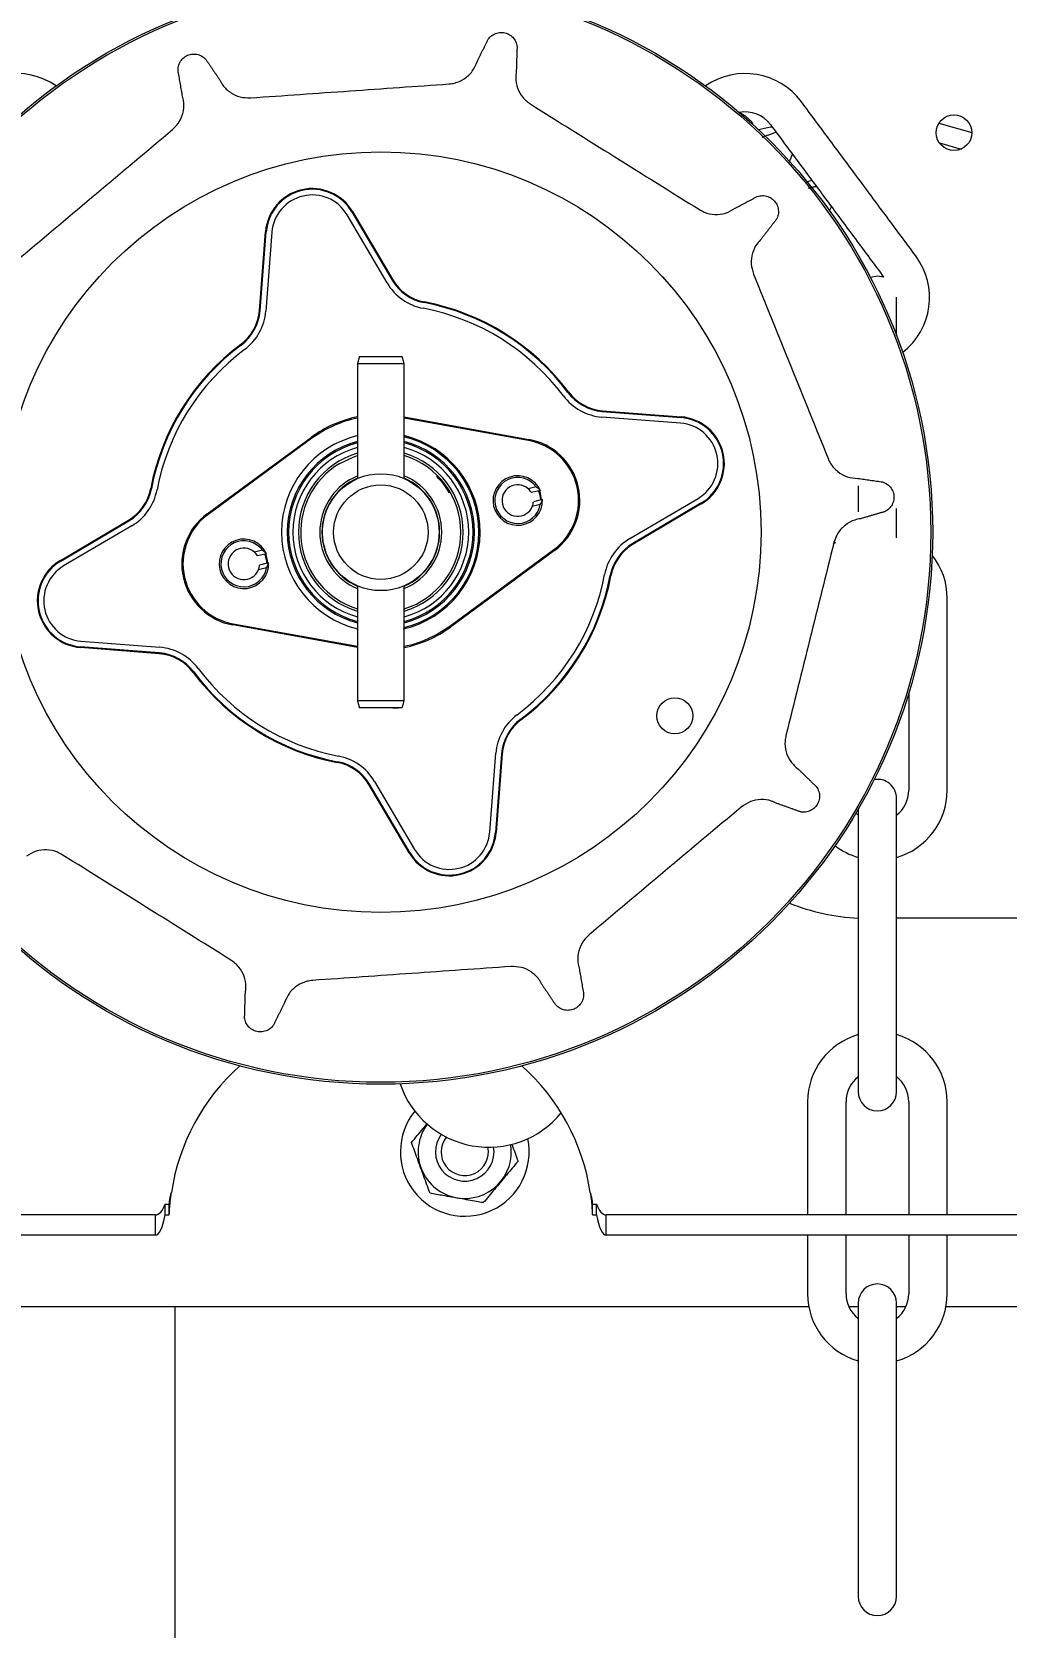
# Model space of a CAD drawing. Extents: x 19.7 to 49.9, y 8.2 to 37.5.
# Drawn here: x 29.41 to 34.61, y 24.63 to 33.14 of the extents above; entities that cross this region are included whole.
import ezdxf

# ---------------------------------------------------------------- set-up
doc = ezdxf.new("R2010")
doc.units = 0
doc.header["$LTSCALE"] = 0.5
doc.header["$MEASUREMENT"] = 0
doc.layers.get('Defpoints').update_dxf_attribs({"linetype": 'CONTINUOUS'})
doc.layers.add('DIM', color=1, linetype='CONTINUOUS')
doc.layers.add('OBJ', color=3, linetype='CONTINUOUS')
doc.styles.add('ROMANS', font='romans.shx', dxfattribs={"width": 0.9, "height": 0.375})
doc.dimstyles.new('GENIE', dxfattribs={"dimscale": 2, "dimtxt": 0.25, "dimasz": 0.156, "dimexe": 0.095, "dimexo": 0.0925, "dimgap": 0.095, "dimtad": 0, "dimtih": 1, "dimtoh": 1, "dimdec": 5, "dimzin": 4, "dimdsep": 46, "dimlunit": 5, "dimtxsty": 'ROMANS', "dimcen": 0.09, "dimadec": 0, "dimazin": 0, "dimtfac": 1, "dimtdec": 5, "dimtofl": 0, "dimtmove": 0, "dimatfit": 3, "dimfxl": 0, "dimfrac": 2, "dimtolj": 1, "dimtzin": 4, "dimarcsym": 0})
doc.dimstyles.new('GENIE1', dxfattribs={"dimscale": 2, "dimtxt": 0.25, "dimasz": 0.156, "dimexe": 0.095, "dimexo": 0.0925, "dimgap": 0.095, "dimtad": 0, "dimtih": 1, "dimtoh": 1, "dimdec": 5, "dimlfac": 1.333333, "dimzin": 4, "dimdsep": 46, "dimlunit": 5, "dimtxsty": 'ROMANS', "dimcen": 0.09, "dimadec": 0, "dimazin": 0, "dimtfac": 1, "dimtdec": 5, "dimtofl": 0, "dimtmove": 0, "dimatfit": 3, "dimfxl": 0, "dimfrac": 2, "dimtolj": 1, "dimtzin": 4, "dimarcsym": 0})

# ---------------------------------------------------------------- blocks, each defined once
blk = doc.blocks.new('*D30')
at = {"layer": 'Defpoints', "color": 0}
for p in [(24.8028, 26.8425), (33.686, 17.835), (33.686, 15.6797)]:
    blk.add_point(p, dxfattribs=at)
at = {"layer": 'DIM', "color": 0, "lineweight": -2}
for p, q in [((24.8028, 26.6575), (24.8028, 15.4897)), ((25.1148, 15.6797), (28.2749, 15.6797)), ((33.374, 15.6797), (30.2139, 15.6797))]:
    blk.add_line(p, q, dxfattribs=at)
at = {"layer": 'DIM', "color": 0}
for points in [[(25.1148, 15.7317), (25.1148, 15.6277), (24.8028, 15.6797)], [(33.374, 15.7317), (33.374, 15.6277), (33.686, 15.6797)]]:
    blk.add_solid(points, dxfattribs=at)
at = {"layer": 'DIM', "color": 0, "insert": (29.2444, 15.6797), "char_height": 0.375, "attachment_point": 5, "style": 'ROMANS'}
blk.add_mtext('\\A1;8 7/8', dxfattribs=at)
blk = doc.blocks.new('*D35')
at = {"layer": 'Defpoints', "color": 0}
for p in [(19.6704, 31.5543), (33.686, 17.835), (33.686, 13.9603)]:
    blk.add_point(p, dxfattribs=at)
at = {"layer": 'DIM', "color": 0, "lineweight": -2}
for p, q in [((19.6704, 31.3693), (19.6704, 13.7703)), ((19.9824, 13.9603), (25.2507, 13.9603)), ((33.374, 13.9603), (28.1057, 13.9603))]:
    blk.add_line(p, q, dxfattribs=at)
at = {"layer": 'DIM', "color": 0}
for points in [[(19.9824, 14.0123), (19.9824, 13.9083), (19.6704, 13.9603)], [(33.374, 14.0123), (33.374, 13.9083), (33.686, 13.9603)]]:
    blk.add_solid(points, dxfattribs=at)
at = {"layer": 'DIM', "color": 0, "insert": (26.6782, 13.9603), "char_height": 0.375, "attachment_point": 5, "style": 'ROMANS'}
blk.add_mtext('\\A1;18 11/16', dxfattribs=at)

msp = doc.modelspace()

# ---------------------------------------------------------------- linework, layer by layer
at = {"layer": 'OBJ', "linetype": 'Continuous', "lineweight": 15}
for p, q in [((34.2472564, 32.6488558), (34.4228144, 32.5988912)), ((34.249914, 32.54413), (34.3654086, 32.5112583)), ((34.3647034, 32.5114554), (34.3481502, 32.5057014)), ((33.5696162, 32.3441587), (33.5455232, 32.3357859)), ((31.114976, 32.1757357), (31.3291339, 31.8124618)), ((31.1182754, 32.1776881), (31.3324333, 31.8144049)), ((33.6640367, 32.1812269), (33.6738727, 32.2037452)), ((31.3028304, 31.7969553), (31.0886737, 32.1602291)), ((30.6207362, 31.649835), (30.6536772, 32.0702496)), ((30.6245554, 31.6495394), (30.6574963, 32.0699492)), ((30.6879357, 32.067565), (30.6549948, 31.6471505)), ((34.0215085, 31.5147672), (34.0215085, 31.7218675)), ((31.1550085, 31.4050007), (31.383008, 31.4050007)), ((31.1850092, 31.4050007), (31.3339727, 31.4050007)), ((31.3339727, 31.4050007), (31.3627389, 31.4050007)), ((31.3527247, 31.4050007), (31.3530086, 31.4050007)), ((31.3940091, 31.3649999), (31.1440087, 31.3649999)), ((31.3940091, 31.08284), (32.0587382, 30.9625419)), ((32.0576036, 30.9562716), (31.3940091, 31.076368)), ((32.8690762, 31.0485744), (32.4486605, 31.0815118)), ((32.4510458, 31.1119524), (32.8714616, 31.079015)), ((32.451345, 31.1157727), (32.8717608, 31.0828306)), ((30.3421232, 30.5656031), (30.8973815, 30.973449)), ((30.9011538, 30.9683146), (30.3458954, 30.5604686)), ((31.0929822, 30.7263103), (31.1440087, 30.7544559)), ((31.1020202, 30.7468998), (31.1440087, 30.768043)), ((32.0982966, 30.7092033), (32.0554763, 30.6993005)), ((32.1203738, 30.6900266), (32.0722266, 30.6788895)), ((32.1316389, 30.6413104), (32.0834917, 30.6301779)), ((32.5984629, 30.4336797), (32.9617415, 30.647834)), ((32.1202213, 30.6143897), (32.077401, 30.6044869)), ((32.9772469, 30.6215329), (32.6139683, 30.4073739)), ((32.9791923, 30.6182335), (32.6159137, 30.4040745)), ((29.5588255, 30.3167654), (29.9221029, 30.5309244)), ((29.5607708, 30.313466), (29.9240483, 30.5276251)), ((29.9395548, 30.5013239), (29.5762763, 30.2871649)), ((33.6950898, 30.4124285), (33.6823605, 30.4024131)), ((30.6368588, 30.3712685), (30.5940397, 30.3613657)), ((30.658936, 30.3520917), (30.61079, 30.3409546)), ((30.670201, 30.3033755), (30.6220538, 30.292243)), ((31.636864, 29.966689), (32.1921223, 30.374535)), ((32.1958934, 30.3694005), (31.640635, 29.9615546)), ((30.6587834, 30.2764548), (30.6159631, 30.266552)), ((31.1440087, 29.8521589), (30.4792784, 29.9724571)), ((30.480413, 29.9787273), (31.1440087, 29.8586357)), ((29.6689404, 29.8864246), (30.0893561, 29.8534871)), ((30.0866727, 29.8192262), (29.6662558, 29.8521683)), ((30.0869719, 29.8230465), (29.666555, 29.8559887)), ((31.1440087, 29.569999), (31.3940091, 29.569999)), ((31.383008, 29.5299982), (31.1550085, 29.5299982)), ((31.3339727, 29.5299982), (31.3627389, 29.5299982)), ((31.850082, 28.8674339), (31.8830218, 29.2878485)), ((31.9134624, 29.2854643), (31.8805214, 28.865045)), ((31.9172815, 29.2851639), (31.8843406, 28.8647493)), ((31.4197412, 28.7573155), (31.2055833, 29.1205941)), ((31.4230417, 28.7592632), (31.2088839, 29.1225418)), ((31.2351862, 29.1380437), (31.449344, 28.7747698)), ((34.0215085, 28.7765485), (34.0215085, 29.0465482)), ((33.8165085, 28.9582629), (33.8041569, 28.9688181)), ((33.8165085, 28.9899097), (33.8165085, 28.7765485)), ((34.7890087, 28.4075019), (34.0215085, 28.4075019)), ((33.8165085, 27.7525454), (33.8165085, 27.4825458)), ((34.0215085, 27.4825458), (34.0215085, 27.7525454)), ((29.7805043, 26.8255008), (28.6890083, 26.8255008)), ((30.0657278, 26.8255008), (29.7805043, 26.8255008)), ((30.0657278, 26.7174991), (30.0657278, 26.8255008)), ((30.1176742, 26.8823411), (30.1400283, 26.8823411)), ((30.1176742, 26.8255008), (30.1176742, 26.8823411)), ((30.1176742, 26.8255008), (30.1400283, 26.8255008)), ((30.1400283, 26.8255008), (30.1400283, 26.8823411)), ((32.3979883, 26.8823411), (32.4203436, 26.8823411)), ((32.3979883, 26.8255008), (32.3979883, 26.8823411)), ((32.3979883, 26.8255008), (32.4203436, 26.8255008)), ((32.4203436, 26.8255008), (32.4203436, 26.8823411)), ((32.47229, 26.7174991), (32.47229, 26.8255008)), ((32.7575123, 26.8255008), (32.47229, 26.8255008)), ((33.8490082, 26.8255008), (32.7575123, 26.8255008)), ((34.7890087, 26.8255008), (33.8490082, 26.8255008)), ((29.7805043, 26.7174991), (28.6890083, 26.7174991)), ((30.0657278, 26.7174991), (29.7805043, 26.7174991)), ((32.7575123, 26.7174991), (32.47229, 26.7174991)), ((33.8490082, 26.7174991), (32.7575123, 26.7174991)), ((34.7890087, 26.7174991), (33.8490082, 26.7174991)), ((33.5530982, 26.3350015), (29.0048332, 26.3350015)), ((30.1707141, 25.7150006), (30.1707141, 26.3350015)), ((33.8165085, 26.3350015), (33.7667233, 26.3350015)), ((33.8165085, 26.3542346), (33.8165085, 26.0842349)), ((34.0215085, 26.0842349), (34.0215085, 26.3542346)), ((34.0712937, 26.3350015), (34.0215085, 26.3350015)), ((36.8069621, 26.3350015), (34.2849188, 26.3350015)), ((30.1707141, 18.0850006), (30.1707141, 25.7150006)), ((33.8165085, 25.0602365), (33.8165085, 24.7902368)), ((34.0215085, 24.7902368), (34.0215085, 25.0602365))]:
    msp.add_line(p, q, dxfattribs=at)
at = {"layer": 'OBJ', "linetype": 'Continuous', "lineweight": 15, "flags": 128}
for points in [[(33.2173468, 32.6856793), (33.2129187, 32.6883826), (33.1998057, 32.6963893), (33.1792046, 32.7089673)], [(33.257668, 32.639657), (33.2467573, 32.6585709), (33.2173468, 32.6856793)], [(33.3581218, 32.629022), (33.3490274, 32.6281678), (33.2850122, 32.6143039)], [(33.9524716, 31.8284988), (33.9190085, 31.8341166), (33.8814458, 31.8269829)], [(31.0496925, 30.8344576), (31.1208544, 30.8685073), (31.1440087, 30.8763169)], [(32.1271709, 30.6402778), (32.1211529, 30.6753507), (32.1159058, 30.6889894)], [(30.665733, 30.302343), (30.66446, 30.3169015), (30.654468, 30.3510592)]]:
    msp.add_lwpolyline(points, dxfattribs=at)
at = {"layer": 'OBJ', "linetype": 'Continuous', "lineweight": 15}
for centre, radius in [((31.2690086, 30.4675), 2.945), ((31.2690086, 30.4675), 2.9348318), ((34.3278147, 32.5985), 0.095), ((31.2690086, 30.4675), 2.0288784), ((31.2690086, 30.4675), 0.312), ((31.2690086, 30.4675), 0.252), ((32.8382383, 29.4876948), 0.0965)]:
    msp.add_circle(centre, radius, dxfattribs=at)
for centre, radius, start, end in [((29.3238571, 32.5419368), 0.3725, 55.34824452, 143.40791772), ((33.2141601, 32.5419368), 0.3725, 36.59208228, 124.65175548), ((33.2141601, 32.5419368), 0.1675, 36.59208228, 100.98264066), ((30.9029128, 32.0507242), 0.25, 30.51991761, 175.51991761), ((30.9029128, 32.0507242), 0.2461692, 30.51991761, 175.51991761), ((30.9029128, 32.0507242), 0.2156362, 30.51991761, 175.51991761), ((33.8245808, 31.7197674), 0.3725, 307.94901126, 36.59208228), ((31.5477966, 31.9413648), 0.2843638, 210.51991761, 259.28880408), ((31.5477966, 31.9413648), 0.2538308, 210.51991761, 259.28880408), ((31.5477966, 31.9413648), 0.25, 210.51991761, 259.28880408), ((31.2690086, 30.4675), 1.2156362, 36.75103113, 79.28880408), ((31.2690086, 30.4675), 1.2461692, 36.75103113, 79.28880408), ((31.2690086, 30.4675), 1.25, 36.75103113, 79.28880408), ((30.3715001, 31.6693646), 0.25, 306.75103113, 355.51991761), ((30.3715001, 31.6693646), 0.2538308, 306.75103113, 355.51991761), ((30.3715001, 31.6693646), 0.2843638, 306.75103113, 355.51991761), ((31.2690086, 30.4675), 1.25, 126.75103113, 169.28880408), ((31.2690086, 30.4675), 1.2461692, 126.75103113, 169.28880408), ((31.2690086, 30.4675), 1.2156362, 126.75103113, 169.28880408), ((32.4708732, 31.3650086), 0.2843638, 216.75103113, 265.51991761), ((32.4708732, 31.3650086), 0.2538308, 216.75103113, 265.51991761), ((32.4708732, 31.3650086), 0.25, 216.75103113, 265.51991761), ((31.2690086, 30.4675), 0.6277655, 101.48544209, 126.29789836), ((31.2690086, 30.4675), 0.6213944, 101.60482972, 126.29789836), ((32.8522328, 30.8335959), 0.2461692, 300.51991761, 85.51991761), ((32.8522328, 30.8335959), 0.25, 300.51991761, 85.51991761), ((31.2690086, 30.4675), 0.53, 103.64167703, 256.35832297), ((31.2690086, 30.4675), 0.53, 283.01991761, 76.35832297), ((32.8522328, 30.8335959), 0.2156362, 300.51991761, 85.51991761), ((31.2690086, 30.4675), 0.499467, 104.49329832, 255.50670168), ((31.2690086, 30.4675), 0.4919707, 104.71908877, 255.28091123), ((31.2690086, 30.4675), 0.469, 105.45755974, 254.54244026), ((31.2690086, 30.4675), 0.5235, 283.81439627, 76.18560373), ((31.2690086, 30.4675), 0.499467, 284.49329832, 75.50670168), ((31.2690086, 30.4675), 0.4919707, 284.71908877, 75.28091123), ((31.2690086, 30.4675), 0.469, 285.45755974, 74.54244026), ((31.9997275, 30.6364674), 0.325, 306.29789836, 79.74193686), ((31.9997275, 30.6364674), 0.3313711, 306.29789836, 79.74193686), ((31.2690086, 30.4675), 0.4395, 106.52383013, 253.47616987), ((31.2690086, 30.4675), 0.4275, 120.86524707, 252.99844487), ((31.2690086, 30.4675), 0.4395, 286.52383013, 73.47616987), ((31.2690086, 30.4675), 0.4275, 287.00155513, 72.99844487), ((31.2690086, 30.4675), 0.3255, 120.86524707, 247.41680181), ((31.2690086, 30.4675), 0.314, 113.45877762, 246.54122238), ((31.2690086, 30.4675), 0.313, 124.22083959, 246.46176102), ((31.2690086, 30.4675), 0.313, 293.53823898, 66.82913482), ((31.2690086, 30.4675), 0.3255, 292.58319819, 67.41680181), ((31.2690086, 30.4675), 0.314, 293.45877762, 66.54122238), ((31.9997275, 30.6364674), 0.132, 23.93733492, 2.10250029), ((31.9997275, 30.6364674), 0.1225, 36.42371375, 349.61612147), ((29.7951439, 30.746288), 0.25, 300.51991761, 349.28880408), ((29.7951439, 30.746288), 0.2538308, 300.51991761, 349.28880408), ((29.7951439, 30.746288), 0.2843638, 300.51991761, 349.28880408), ((31.9997275, 30.6364674), 0.084, 48.41861787, 337.62121735), ((31.9997275, 30.6364674), 0.084, 30.3345712, 48.41861787), ((31.9997275, 30.6364674), 0.1228311, 1.27637122, 24.763464), ((30.5382898, 30.2985327), 0.3313711, 126.29789836, 259.74193686), ((30.5382898, 30.2985327), 0.325, 126.29789836, 259.74193686), ((31.9997275, 30.6364674), 0.084, 337.62121735, 355.70526402), ((30.5382898, 30.2985327), 0.132, 23.93733492, 2.10250029), ((30.5382898, 30.2985327), 0.1225, 36.42371375, 349.61612147), ((30.5382898, 30.2985327), 0.084, 48.41861787, 337.62121735), ((32.7428734, 30.1887121), 0.2843638, 120.51991761, 169.28880408), ((32.7428734, 30.1887121), 0.2538308, 120.51991761, 169.28880408), ((32.7428734, 30.1887121), 0.25, 120.51991761, 169.28880408), ((29.6857844, 30.1014042), 0.25, 120.51991761, 265.51991761), ((29.6857844, 30.1014042), 0.2461692, 120.51991761, 265.51991761), ((30.5382898, 30.2985327), 0.084, 30.3345712, 48.41861787), ((30.5382898, 30.2985327), 0.1228311, 1.27637122, 24.763464), ((33.9190086, 30.1147411), 0.3725, 0, 38.26527136), ((29.6857844, 30.1014042), 0.2156362, 120.51991761, 265.51991761), ((30.5382898, 30.2985327), 0.084, 337.62121735, 355.70526402), ((31.2690086, 30.4675), 1.2156362, 306.75103113, 349.28880408), ((31.2690086, 30.4675), 1.2461692, 306.75103113, 349.28880408), ((31.2690086, 30.4675), 1.25, 306.75103113, 349.28880408), ((31.2690086, 30.4675), 0.6213944, 281.60482972, 306.29789836), ((31.2690086, 30.4675), 0.6277655, 281.48544209, 306.29789836), ((30.0671441, 29.5699915), 0.25, 36.75103113, 85.51991761), ((30.0671441, 29.5699915), 0.2538308, 36.75103113, 85.51991761), ((30.0671441, 29.5699915), 0.2843638, 36.75103113, 85.51991761), ((31.2690086, 30.4675), 1.25, 216.75103113, 259.28880408), ((31.2690086, 30.4675), 1.2461692, 216.75103113, 259.28880408), ((31.2690086, 30.4675), 1.2156362, 216.75103113, 259.28880408), ((32.1665172, 29.2656355), 0.2843638, 126.75103113, 175.51991761), ((32.1665172, 29.2656355), 0.2538308, 126.75103113, 175.51991761), ((32.1665172, 29.2656355), 0.25, 126.75103113, 175.51991761), ((30.9902207, 28.9936353), 0.25, 30.51991761, 79.28880408), ((30.9902207, 28.9936353), 0.2538308, 30.51991761, 79.28880408), ((30.9902207, 28.9936353), 0.2843638, 30.51991761, 79.28880408), ((33.9190086, 29.0465475), 0.1025, 0, 99.75003725), ((33.9190086, 29.0907411), 0.1675, 307.72993179, 0), ((33.9190086, 29.0907411), 0.3725, 285.97201331, 0), ((31.6351045, 28.8842759), 0.25, 210.51991761, 355.51991761), ((31.6351045, 28.8842759), 0.2461692, 210.51991761, 355.51991761), ((31.6351045, 28.8842759), 0.2156362, 210.51991761, 355.51991761), ((33.9190086, 29.0907411), 0.3725, 232.61557886, 254.02798669), ((33.8690086, 29.5375), 1.13, 248.21737233, 267.33706935), ((33.9190086, 27.4287539), 0.3725, 105.97201331, 180), ((33.9190086, 27.4287539), 0.3725, 0, 74.02798669), ((31.2690086, 26.7775), 1.13, 131.76749484, 171.44999232), ((31.2690086, 26.7775), 1.13, 8.55000768, 48.23250516), ((31.8448355, 27.6864888), 0.5, 198.92823455, 320.6571317), ((33.9190086, 27.4287539), 0.1675, 127.72993179, 180), ((33.9190086, 27.4287539), 0.1675, 0, 52.27006821), ((33.9190086, 27.4825475), 0.1025, 180, 0), ((31.7169647, 27.16175), 0.3435, 140.81248715, 11.79713423), ((31.7169647, 27.16175), 0.2486751, 143.63242982, 260.05007125), ((31.7169647, 27.16175), 0.15625, 143.24268176, 9.36693962), ((31.7169647, 27.16175), 0.12625, 141.30167834, 11.30794304), ((31.7169647, 27.16175), 0.2486751, 260.05007125, 8.97719156), ((33.9190086, 26.4047539), 0.3725, 180, 254.02798669), ((33.9190086, 26.4047539), 0.1675, 180, 232.27006821), ((33.9190086, 26.3542356), 0.1025, 0, 180), ((33.9190086, 26.4047539), 0.1675, 307.72993179, 0), ((33.9190086, 26.4047539), 0.3725, 285.97201331, 0), ((33.9190086, 24.7902356), 0.1025, 180, 0)]:
    msp.add_arc(centre, radius, start, end, dxfattribs=at)
for centre, major_axis, ratio, start_param, end_param in [((32.0150475, 30.5702143), (-0.0381517, 0.1649915), 0.915835176, 5.293774041, 5.472339073), ((31.9844075, 30.7027204), (-0.0381517, 0.1649915), 0.915835176, 3.952438887, 4.13100392), ((30.5536098, 30.2322797), (-0.0381517, 0.1649915), 0.915835176, 5.293774041, 5.472339073), ((30.5229698, 30.3647858), (-0.0381517, 0.1649915), 0.915835176, 3.952438887, 4.13100392), ((30.0657275, 26.9455), (0, 0.12), 0.509103466, 3.141592654, 4.158127146), ((30.0657275, 26.9455), (0, 0.228), 0.267949192, 3.141592654, 4.158127146), ((32.4722898, 26.9455), (0, 0.12), 0.509103466, 2.125058161, 3.141592654), ((32.4722898, 26.9455), (0, 0.228), 0.267949192, 2.125058161, 3.141592654)]:
    msp.add_ellipse(centre, major_axis=major_axis, ratio=ratio, start_param=start_param, end_param=end_param, dxfattribs=at)
for points, knots in [([(31.8418735, 33.0972892), (31.8480771, 33.1045837), (31.8603717, 33.1190403), (31.8870275, 33.1317151), (31.9159772, 33.1352411), (31.9444389, 33.1288662), (31.9690311, 33.1135572), (31.9870947, 33.0911171), (31.9942337, 33.0715583), (31.9957697, 33.0606207), (31.996009, 33.058917)], [0, 0, 0, 0, 0.143746514, 0.284883965, 0.422601763, 0.558131105, 0.693830042, 0.831964921, 0.97382532, 1, 1, 1, 1]), ([(30.1867147, 32.9317667), (30.1874453, 32.9413139), (30.1888935, 32.9602363), (30.2030131, 32.9861556), (30.2243524, 33.0060376), (30.2511336, 33.0175976), (30.2800256, 33.0196657), (30.3078294, 33.0121319), (30.3251088, 33.0005091), (30.3327744, 32.9925543), (30.3339686, 32.991315)], [0, 0, 0, 0, 0.143730614, 0.284872572, 0.422604166, 0.558123018, 0.693824357, 0.831942529, 0.973818971, 1, 1, 1, 1]), ([(31.6326917, 32.8588801), (31.6425128, 32.8600867), (31.6714128, 32.8636373), (31.7162355, 32.884185), (31.7600489, 32.9238657), (31.775295, 32.959535), (31.7829048, 32.9773384)], [0, 0, 0, 0, 0.146282575, 0.430454921, 0.715724833, 1, 1, 1, 1]), ([(30.4091338, 32.8807883), (30.4143458, 32.8713078), (30.4286973, 32.8452025), (30.4649253, 32.8113854), (30.5172219, 32.7860503), (30.5553422, 32.7850243), (30.5744382, 32.7845104)], [0, 0, 0, 0, 0.159948494, 0.440432231, 0.719689872, 1, 1, 1, 1]), ([(30.5744382, 32.7845104), (30.7507166, 32.796897), (31.1034679, 32.8216839), (31.4562189, 32.8464768), (31.6326917, 32.8588801)], [0, 0, 0, 0, 0.49972436, 1, 1, 1, 1]), ([(31.9918531, 32.9253181), (31.9904953, 32.9145833), (31.9867569, 32.8850258), (31.996193, 32.8363717), (32.0236141, 32.7851401), (32.053847, 32.7619011), (32.068993, 32.7502588)], [0, 0, 0, 0, 0.159969221, 0.44046267, 0.719684408, 1, 1, 1, 1]), ([(30.1576175, 32.6159372), (30.1648531, 32.6226841), (30.1861481, 32.6425409), (30.2103292, 32.6855115), (30.2224539, 32.7433671), (30.2138228, 32.7811864), (30.2095146, 32.8000639)], [0, 0, 0, 0, 0.146256099, 0.430443476, 0.715706482, 1, 1, 1, 1]), ([(32.068993, 32.7502588), (32.2188861, 32.6566648), (32.5188367, 32.4693743), (32.818792, 32.2820911), (32.9688518, 32.1883982)], [0, 0, 0, 0, 0.499726211, 1, 1, 1, 1]), ([(29.3451862, 31.9337409), (29.4805165, 32.0473778), (29.7513264, 32.274777), (30.0221373, 32.5021753), (30.1576175, 32.6159372)], [0, 0, 0, 0, 0.499724082, 1, 1, 1, 1]), ([(33.2782163, 32.2583187), (33.2875238, 32.2605756), (33.3059677, 32.265048), (33.3349844, 32.2596351), (33.3604786, 32.2454698), (33.3797525, 32.2235791), (33.3906504, 32.1967424), (33.3920782, 32.1679698), (33.3863481, 32.1479538), (33.381167, 32.1381983), (33.3803597, 32.1366783)], [0, 0, 0, 0, 0.143762717, 0.2848829, 0.42262095, 0.558150018, 0.693819126, 0.831958894, 0.973816456, 1, 1, 1, 1]), ([(32.9688518, 32.1883982), (32.9775067, 32.1836027), (33.0029757, 32.1694908), (33.051314, 32.1597691), (33.1100837, 32.16611), (33.1433828, 32.1860054), (33.1600032, 32.1959356)], [0, 0, 0, 0, 0.1462813423, 0.4304628977, 0.7157314238, 1, 1, 1, 1]), ([(33.2984702, 32.0310419), (33.2910614, 32.0231544), (33.2706645, 32.0014395), (33.2497034, 31.956528), (33.2417674, 31.8989636), (33.25257, 31.8623909), (33.2579813, 31.8440711)], [0, 0, 0, 0, 0.159982334, 0.440442221, 0.719709161, 1, 1, 1, 1]), ([(33.2579813, 31.8440711), (33.3242359, 31.680249), (33.4568184, 31.3524235), (33.5894014, 31.024598), (33.6557296, 30.8605944)], [0, 0, 0, 0, 0.499723222, 1, 1, 1, 1]), ([(33.6557296, 30.8605944), (33.6599124, 30.8516265), (33.6722203, 30.8252378), (33.7056133, 30.7889582), (33.75689, 30.7595504), (33.7955241, 30.7560738), (33.8148071, 30.7543386)], [0, 0, 0, 0, 0.146289709, 0.430464526, 0.71573423, 1, 1, 1, 1]), ([(31.6344141, 30.6761204), (31.6260743, 30.6912865), (31.6078407, 30.7244446), (31.580856, 30.7510887), (31.5662137, 30.7655462)], [0, 0, 0, 0, 0.457388471, 1, 1, 1, 1]), ([(33.9471107, 30.7353214), (33.9559669, 30.7316766), (33.9735169, 30.7244538), (33.9938039, 30.7030164), (34.0061139, 30.6765767), (34.0088367, 30.6475337), (34.0018748, 30.6194151), (33.9861151, 30.5953021), (33.969721, 30.5824645), (33.9597924, 30.5776251), (33.9582467, 30.5768716)], [0, 0, 0, 0, 0.143754574, 0.284874847, 0.422595819, 0.558140464, 0.693846213, 0.831952829, 0.973837618, 1, 1, 1, 1]), ([(33.8299019, 30.5395413), (33.8192722, 30.537516), (33.7900069, 30.5319401), (33.7466539, 30.507923), (33.7063973, 30.4660198), (33.6936394, 30.4300831), (33.6872485, 30.4120812)], [0, 0, 0, 0, 0.15997634, 0.440443572, 0.719699314, 1, 1, 1, 1]), ([(33.6872485, 30.4120812), (33.6445577, 30.2406029), (33.5591286, 29.8974554), (33.4736989, 29.5543078), (33.4309603, 29.3826386)], [0, 0, 0, 0, 0.4997219077, 1, 1, 1, 1]), ([(33.4309603, 29.3826386), (33.429074, 29.3729259), (33.4235228, 29.3443424), (33.4292116, 29.2953646), (33.4534111, 29.2414337), (33.4826214, 29.2159114), (33.4972012, 29.2031723)], [0, 0, 0, 0, 0.146273746, 0.43046582, 0.715725982, 1, 1, 1, 1]), ([(33.5930614, 29.1100248), (33.5980834, 29.1018706), (33.6080361, 29.0857101), (33.6118459, 29.0564416), (33.6062642, 29.0278171), (33.5913974, 29.0027212), (33.5692371, 28.9840665), (33.5423152, 28.9738134), (33.5215057, 28.9730719), (33.510629, 28.9749913), (33.5089356, 28.9752901)], [0, 0, 0, 0, 0.143751774, 0.284893802, 0.422597897, 0.558130265, 0.693838676, 0.83195938, 0.973837745, 1, 1, 1, 1]), ([(33.3831592, 29.0205287), (33.373369, 29.0251365), (33.3464143, 29.0378228), (33.2972269, 29.0438821), (33.2400271, 29.0336429), (33.2085833, 29.0120667), (33.1928315, 29.0012581)], [0, 0, 0, 0, 0.159970645, 0.4404348725, 0.7196861004, 1, 1, 1, 1]), ([(33.1928315, 29.0012581), (33.0575006, 28.8876231), (32.7866891, 28.6602273), (32.5158798, 28.4328287), (32.3804002, 28.3190665)], [0, 0, 0, 0, 0.499723506, 1, 1, 1, 1]), ([(29.569166, 28.7466007), (29.5605106, 28.751396), (29.535041, 28.7655068), (29.4867038, 28.775238), (29.4279328, 28.7688876), (29.394634, 28.7489901), (29.3780134, 28.7390586)], [0, 0, 0, 0, 0.14628315, 0.430457438, 0.715722342, 1, 1, 1, 1]), ([(30.4690248, 28.1847401), (30.3191308, 28.2783319), (30.0191778, 28.4656185), (29.7192249, 28.6529056), (29.569166, 28.7466007)], [0, 0, 0, 0, 0.499724806, 1, 1, 1, 1]), ([(32.3804002, 28.3190665), (32.3731645, 28.3123162), (32.3518735, 28.2924538), (32.3276854, 28.2494875), (32.3155631, 28.191633), (32.324194, 28.1538155), (32.328502, 28.1349397)], [0, 0, 0, 0, 0.146293878, 0.430462942, 0.71572767, 1, 1, 1, 1]), ([(30.5461635, 28.0096855), (30.5475218, 28.0204203), (30.5512616, 28.0499763), (30.5418223, 28.0986293), (30.5144066, 28.1498628), (30.4841711, 28.1730997), (30.4690248, 28.1847401)], [0, 0, 0, 0, 0.159972521, 0.440448057, 0.719694898, 1, 1, 1, 1]), ([(31.9635796, 28.1504933), (31.7873012, 28.1381043), (31.4345503, 28.1133127), (31.0817989, 28.0885245), (30.9053261, 28.0761236)], [0, 0, 0, 0, 0.4997246703, 1, 1, 1, 1]), ([(32.1288827, 28.054206), (32.1236718, 28.06369), (32.1093256, 28.0898002), (32.07309, 28.1236131), (32.020796, 28.1489478), (31.9826757, 28.1499775), (31.9635796, 28.1504933)], [0, 0, 0, 0, 0.159981562, 0.440442795, 0.719694038, 1, 1, 1, 1]), ([(30.9053261, 28.0761236), (30.895505, 28.0749151), (30.8666053, 28.071359), (30.8217812, 28.0508152), (30.777969, 28.011134), (30.7627226, 27.9754669), (30.755113, 27.9576652)], [0, 0, 0, 0, 0.146288303, 0.430470023, 0.715744017, 1, 1, 1, 1]), ([(32.3513019, 28.0032369), (32.3505723, 27.9936864), (32.3491266, 27.9747614), (32.3350047, 27.9488423), (32.3136626, 27.9289674), (32.2868851, 27.9173999), (32.2579913, 27.9153329), (32.2301862, 27.92287), (32.2129175, 27.9345019), (32.2052435, 27.9424433), (32.2040491, 27.9436792)], [0, 0, 0, 0, 0.143773188, 0.284897044, 0.422614707, 0.558143578, 0.693851598, 0.83197125, 0.973848867, 1, 1, 1, 1]), ([(30.6961443, 27.8377097), (30.6899403, 27.8304151), (30.6776451, 27.8159587), (30.6509894, 27.8032855), (30.6220399, 27.7997502), (30.5935775, 27.8061337), (30.5689894, 27.8214466), (30.5509212, 27.8438829), (30.5437812, 27.8634436), (30.5422476, 27.8743829), (30.5420088, 27.8760866)], [0, 0, 0, 0, 0.143747052, 0.28487646, 0.422599289, 0.558125042, 0.693832698, 0.831947512, 0.973826697, 1, 1, 1, 1]), ([(31.4326313, 27.2116309), (31.4531016, 27.2360678), (31.4807047, 27.2690196), (31.5089577, 27.3027539), (31.5162584, 27.3114711)], [0, 0, 0, 0, 0.741592291, 1, 1, 1, 1]), ([(31.5316008, 26.9404486), (31.5206652, 26.9704118), (31.4984702, 27.0312255), (31.4647752, 27.1235551), (31.4430772, 27.1830086), (31.4326313, 27.2116309)], [0, 0, 0, 0, 0.3349581347, 0.6798333316, 1, 1, 1, 1]), ([(31.9672591, 27.2051401), (31.9681052, 27.2028219), (31.9796299, 27.1712434), (31.9908769, 27.1404258), (32.0012983, 27.1118706)], [0, 0, 0, 0, 0.073413425, 1, 1, 1, 1]), ([(32.0012983, 27.1118706), (31.9808166, 27.0874178), (31.939248, 27.0377896), (31.876137, 26.9624435), (31.8354991, 26.913926), (31.8159349, 26.8905684)], [0, 0, 0, 0, 0.3349676888, 0.6798351271, 1, 1, 1, 1]), ([(30.1400283, 26.8823411), (30.1408523, 26.8903827), (30.1422738, 26.9042547), (30.1463628, 26.92597), (30.1498148, 26.9389244), (30.1515667, 26.9454986)], [0, 0, 0, 0, 0.4045138763, 0.6978000093, 1, 1, 1, 1]), ([(30.1400283, 26.8255008), (30.1405863, 26.8363923), (30.1417022, 26.8581731), (30.1451692, 26.8986729), (30.1492111, 26.928257), (30.1515667, 26.9454986)], [0, 0, 0, 0, 0.2944257433, 0.5887936192, 1, 1, 1, 1]), ([(31.8159349, 26.8905684), (31.8039976, 26.8926629), (31.7633858, 26.8997887), (31.6915514, 26.9123877), (31.6075746, 26.9271248), (31.5547809, 26.9363834), (31.5316008, 26.9404486)], [0, 0, 0, 0, 0.12805633, 0.435657853, 0.75221453, 1, 1, 1, 1]), ([(32.3864499, 26.9454986), (32.3887471, 26.9366788), (32.3927108, 26.9214611), (32.3962619, 26.9000162), (32.3974069, 26.8882939), (32.3979883, 26.8823411)], [0, 0, 0, 0, 0.4042236342, 0.6974552306, 1, 1, 1, 1]), ([(32.3864499, 26.9454986), (32.3881908, 26.9330851), (32.3916616, 26.9083371), (32.3957466, 26.8671122), (32.3971645, 26.8407922), (32.3979883, 26.8255008)], [0, 0, 0, 0, 0.296615352, 0.591345506, 1, 1, 1, 1])]:
    msp.add_open_spline(points, degree=3, knots=knots, dxfattribs=at)
for points in [[(31.7829048, 32.9773384), (31.8418735, 33.0972892)], [(31.996009, 33.058917), (31.9918531, 32.9253181)], [(30.3339686, 32.991315), (30.4091338, 32.8807883)], [(30.2095146, 32.8000639), (30.1867147, 32.9317667)], [(34.1236613, 31.941818), (33.5132405, 32.7639913)], [(33.374391, 32.599398), (33.3020547, 32.5732659)], [(33.348646, 32.6417877), (33.9524716, 31.8284988)], [(33.3784835, 32.6015945), (33.374391, 32.599398)], [(33.4504421, 32.4452332), (33.4659041, 32.4838495)], [(33.1600032, 32.1959356), (33.2782163, 32.2583187)], [(33.5937279, 32.3116906), (33.5499466, 32.3018535)], [(33.3803597, 32.1366783), (33.2984702, 32.0310419)], [(31.1550085, 31.4050007), (31.1440087, 31.3649999)], [(31.3940091, 31.3649999), (31.383008, 31.4050007)], [(31.1440087, 31.3649999), (31.1440087, 30.7533671)], [(31.3940091, 30.7533671), (31.3940091, 31.3649999)], [(33.8148071, 30.7543386), (33.9471107, 30.7353214)], [(33.8165085, 30.7140844), (33.8165085, 30.5756842)], [(33.9582467, 30.5768716), (33.8299019, 30.5395413)], [(34.0215085, 30.4376174), (34.0215085, 30.594509)], [(31.1440087, 30.1816365), (31.1440087, 29.569999)], [(31.3940091, 29.569999), (31.3940091, 30.1816365)], [(34.2915082, 29.0907401), (34.2915082, 30.1147432)], [(31.1440087, 29.569999), (31.1550085, 29.5299982)], [(31.383008, 29.5299982), (31.3940091, 29.569999)], [(34.0865081, 29.6103424), (34.0865081, 29.0907401)], [(33.4972012, 29.2031723), (33.5930614, 29.1100248)], [(33.5089356, 28.9752901), (33.3831592, 29.0205287)], [(33.8165085, 28.7765485), (33.8165085, 27.7525454)], [(34.0215085, 27.7525454), (34.0215085, 28.7765485)], [(32.328502, 28.1349397), (32.3513019, 28.0032369)], [(30.5420088, 27.8760866), (30.5461635, 28.0096855)], [(32.2040491, 27.9436792), (32.1288827, 28.054206)], [(30.755113, 27.9576652), (30.6961443, 27.8377097)], [(33.5465088, 27.4287561), (33.5465088, 26.8255008)], [(33.7515089, 26.8255008), (33.7515089, 27.4287561)], [(34.0865081, 27.4287561), (34.0865081, 26.8255008)], [(34.2915082, 26.8255008), (34.2915082, 27.4287561)], [(33.5465088, 26.7174991), (33.5465088, 26.404753)], [(33.7515089, 26.404753), (33.7515089, 26.7174991)], [(34.0865081, 26.7174991), (34.0865081, 26.404753)], [(34.2915082, 26.404753), (34.2915082, 26.7174991)], [(33.8165085, 26.0842349), (33.8165085, 25.0602365)], [(34.0215085, 25.0602365), (34.0215085, 26.0842349)]]:
    msp.add_open_spline(points, degree=1, dxfattribs=at)

# ---------------------------------------------------------------- dimensions: what is measured, and where the dimension line sits
at = {"layer": 'DIM'}
for base, p1, dimstyle, picture, middle in [((33.6859649, 13.9603013), (19.6704257, 31.5543494), 'GENIE1', '*D35', (26.6781953, 13.9603013)), ((33.6859649, 15.6796888), (24.8028148, 26.8424999), 'GENIE', '*D30', (29.2443899, 15.6796888))]:
    dim = msp.add_linear_dim(base=base, p1=p1, p2=(33.6859649, 17.834999), dimstyle=dimstyle, override={"dimse1": 0, "dimse2": 1}, dxfattribs=at)
    dim.commit()
    dim.dimension.update_dxf_attribs({"geometry": picture, "text_midpoint": middle})

doc.saveas('drawing.dxf')
